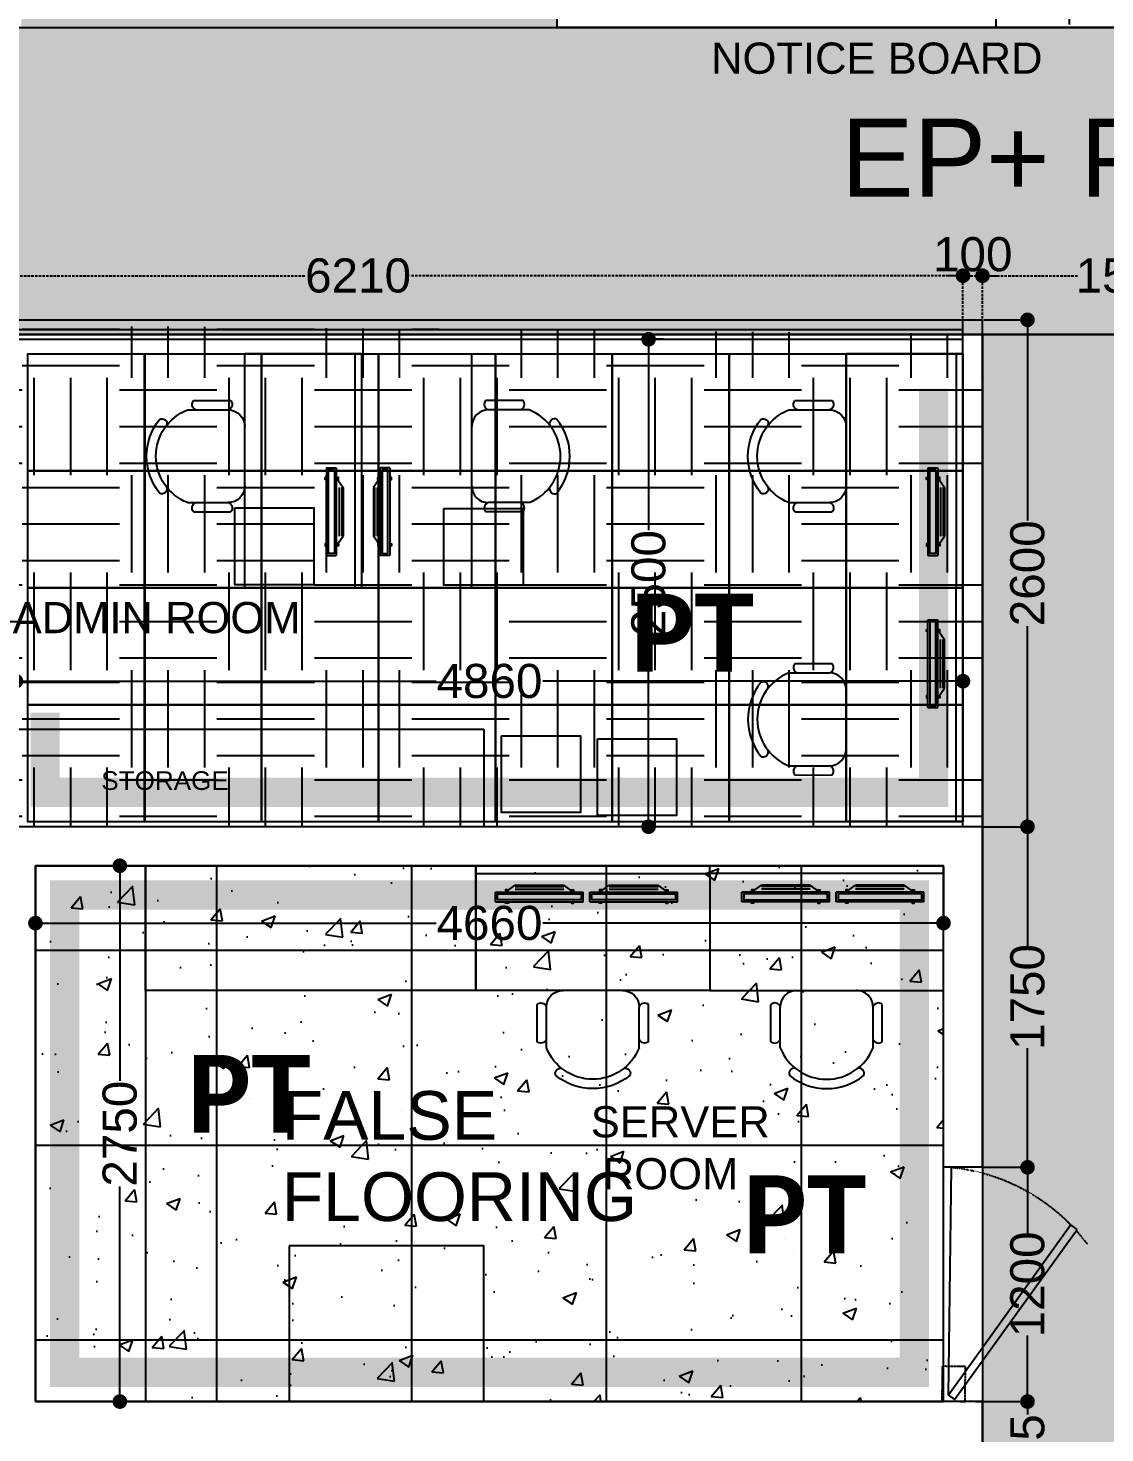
# Model space of a CAD drawing. Header units: millimetres. Extents: x 4688743 to 4806056, y -3017657 to -2960297.
# Drawn here: x 4732031 to 4737558, y -2982477 to -2975267 of the extents above; entities that cross this region are included whole.
import ezdxf

# ---------------------------------------------------------------- set-up
doc = ezdxf.new("R2010")
doc.units = ezdxf.units.MM
doc.header["$MEASUREMENT"] = 0
doc.header["$PDMODE"] = 34
for name, pattern in [('CONTINU', [0]), ('DASHED', [19.05, 12.7, -6.35]), ('DOTE', [2.42, 2, -0.2, 0.02, -0.2]), ('HIDDEN', [0.375, 0.25, -0.125])]:
    doc.linetypes.add(name, pattern=pattern)
for name, color, linetype in [('i floor', 252, 'Continuous'), ('I-CEIL', 11, 'CONTINU'), ('I-CLNG-GRID', 31, 'Continuous'), ('I-DOOR', 1, 'Continuous'), ('I-EQPM', 20, 'Continuous'), ('I-EQPN', 93, 'Continuous'), ('I-FINISHES', 174, 'Continuous'), ('I-FLOOR', 8, 'Continuous'), ('I-FLOOR-TEXT', 2, 'Continuous'), ('I-FURN', 3, 'Continuous'), ('I-FURN-CHAIR', 20, 'Continuous'), ('I-FURN-CHAR', 2, 'Continuous'), ('I-GLAZ', 4, 'Continuous'), ('I-MODULAR FURN', 3, 'Continuous'), ('I-PART', 1, 'Continuous'), ('I-PART-I-DIM', 252, 'Continuous'), ('I-TEXT', 2, 'Continuous'), ('wall', 4, 'Continuous')]:
    doc.layers.add(name, color=color, linetype=linetype)
doc.styles.add('ROMANS', font='arial.ttf', dxfattribs={"height": 175})
doc.linetypes.add('FENCELINE2', pattern='A,6.35,-2.54,[132,ltypeshp.shx,S=2.54,R=0,X=-2.54,Y=0],-2.54,25.4', length=36.83)
doc.dimstyles.new('I-DIM-100', dxfattribs={"dimscale": 100, "dimtxt": 175, "dimasz": 0.75, "dimexe": 0.0625, "dimexo": 0.0625, "dimgap": 0.09, "dimtad": 0, "dimdec": 0, "dimrnd": 5, "dimzin": 0, "dimdsep": 46, "dimtxsty": 'ROMANS', "dimblk": 'DOT', "dimcen": 0.09, "dimclrd": 8, "dimclre": 8, "dimclrt": 2, "dimadec": 0, "dimazin": 0, "dimtfac": 1, "dimtdec": 0, "dimtmove": 2, "dimatfit": 3, "dimfxl": 0, "dimtolj": 1, "dimtzin": 0, "dimarcsym": 0})

# ---------------------------------------------------------------- blocks, each defined once
blk = doc.blocks.new('I-SMON')
at = {"layer": 'I-EQPM'}
for p, q in [((266.7, 10.9), (-183.3, 10.9)), ((-183.3, 10.9), (-183.3, -39.1)), ((266.7, 10.9), (266.7, -39.1)), ((266.7, -39.1), (-183.3, -39.1)), ((-133.3, -39.1), (-83.3, -74.1)), ((216.7, -39.1), (166.7, -74.1)), ((166.7, -74.1), (-83.3, -74.1))]:
    blk.add_line(p, q, dxfattribs=at)
at = {"layer": 'I-EQPM', "color": 8}
for p, q in [((166.7, -54), (-83.3, -54)), ((166.7, -67.4), (-83.3, -67.4))]:
    blk.add_line(p, q, dxfattribs=at)
blk.add_lwpolyline([(256.7, -29.1), (-173.3, -29.1), (-173.3, 0.9), (256.7, 0.9)], close=True, dxfattribs=at)
at = {"layer": 'I-EQPM'}
for points in [[(-123.3, 10.9), (-123.3, 18.4), (-133.3, 18.4), (-133.3, 10.9)], [(206.7, 10.9), (206.7, 18.4), (216.7, 18.4), (216.7, 10.9)], [(-123.3, -46.1), (-123.3, -50.4), (-133.3, -50.4), (-133.3, -39.1)], [(206.7, -46.1), (206.7, -50.4), (216.7, -50.4), (216.7, -39.1)]]:
    blk.add_lwpolyline(points, dxfattribs=at)
blk = doc.blocks.new('I-CHAR')
at = {"layer": 'I-FURN-CHAR', "color": 0}
for p, q in [((30.3, 351.6), (-97.7, 479.5)), ((-438.2, 234.5), (-234.5, 438.2)), ((19.2, 299), (-120, 438.2)), ((-351.6, -30.3), (-479.5, 97.7)), ((-299, -19.2), (-438.2, 120))]:
    blk.add_line(p, q, dxfattribs=at)
for centre, radius, start, end in [((-95.3, 451), 28.6, 94.80348, 202.85849), ((-177.3, 380.9), 81, 45, 135), ((1.7, 354), 28.6, 247.14151, 355.19652), ((-203, 203), 242, 246.63139, 23.36861), ((-380.9, 177.3), 81, 135, 225), ((-203, 203), 287, 276.456, 353.544), ((59.3, 164.7), 23.7, 13.6623, 155.9702), ((-451, 95.3), 28.6, 67.14151, 175.19652), ((-354, -1.7), 28.6, 274.80348, 22.85849), ((-164.7, -59.3), 23.7, 114.0298, 256.3377)]:
    blk.add_arc(centre, radius, start, end, dxfattribs=at)
blk = doc.blocks.new('1200X750MM')
at = {"color": 177}
for p, q in [((4894824.7, -2990642.5), (4894824.7, -2990682.5)), ((4896024.7, -2990642.5), (4896024.7, -2990682.5))]:
    blk.add_line(p, q, dxfattribs=at)
at = {"layer": 'I-FURN'}
for p, q in [((4894824.7, -2990042.5), (4896024.7, -2990042.5)), ((4894824.7, -2990642.5), (4894824.7, -2990042.5)), ((4896024.7, -2990042.5), (4896024.7, -2990642.5)), ((4896024.7, -2990642.5), (4894824.7, -2990642.5))]:
    blk.add_line(p, q, dxfattribs=at)
at = {"layer": 'I-FURN', "color": 177}
for p, q in [((4896024.7, -2990642.5), (4894824.7, -2990642.5)), ((4896024.7, -2990682.5), (4894824.7, -2990682.5))]:
    blk.add_line(p, q, dxfattribs=at)
at = {"layer": 'I-EQPN'}
for p in [(4895173.2, -2990508.3, 0), (4895656.8, -2990508.3, 0)]:
    blk.add_blockref('I-SMON', p, dxfattribs=at)
at = {"layer": 'I-FURN-CHAIR', "extrusion": (0, 0, -1), "xscale": 1.058823529411668, "yscale": 1.058823529411668, "zscale": -1.058823529411765, "rotation": 135.0000000000092}
blk.add_blockref('I-CHAR', (-4895424.7, -2989538.8), dxfattribs=at)
blk = doc.blocks.new('A$Cd413c345')
at = {"layer": 'I-FURN', "color": 6}
for p, q in [((0, 1200), (0, 0)), ((0, 1200), (599.9, 1200)), ((35, 1200), (35, 0)), ((599.9, 0), (599.9, 1200)), ((0, 0), (599.9, 0)), ((599.9, 0), (0, 0)), ((0, 0), (599.9, 0))]:
    blk.add_line(p, q, dxfattribs=at)
at = {"layer": 'I-EQPN', "xscale": -1, "rotation": 270}
blk.add_blockref('I-SMON', (169.1, 348.5, 0), dxfattribs=at)
at = {"layer": 'I-FURN-CHAIR', "extrusion": (0, 0, -1), "xscale": -1.058823529411668, "yscale": 1.058823529411668, "zscale": -1.058823529411668, "rotation": 314.9999999999908}
blk.add_blockref('I-CHAR', (-1103.6, 675), dxfattribs=at)
blk = doc.blocks.new('*U85')
at = {"layer": 'I-CLNG-GRID'}
blk.add_lwpolyline([(-300, 300), (300, 300), (300, -300), (-300, -300), (-300, 300)], dxfattribs=at)
blk = doc.blocks.new('*U86')
at = {"layer": 'I-CLNG-GRID', "color": 0, "linetype": 'ByBlock', "lineweight": -2}
for p in [(0, 1801.3), (600, 1801.3), (1200, 1801.3), (1799.9, 1801.3), (2399.9, 1801.3), (2999.9, 1801.3), (3599.9, 1801.3), (4199.8, 1801.3), (0, 1200.9), (600, 1200.9), (1200, 1200.9), (1799.9, 1200.9), (2399.9, 1200.9), (2999.9, 1200.9), (3599.9, 1200.9), (4199.8, 1200.9), (0, 600.4), (600, 600.4), (1200, 600.4), (1799.9, 600.4), (2399.9, 600.4), (2999.9, 600.4), (3599.9, 600.4), (4199.8, 600.4), (0, 0), (600, 0), (1200, 0), (1799.9, 0), (2399.9, 0), (2999.9, 0), (3599.9, 0), (4199.8, 0)]:
    blk.add_blockref('*U85', p, dxfattribs=at)
blk = doc.blocks.new('_Dot')
at = {"color": 0, "linetype": 'Continuous', "lineweight": -2}
blk.add_line((-0.5, 0), (-1, 0), dxfattribs=at)
at = {"color": 0, "linetype": 'Continuous', "const_width": 0.5}
blk.add_lwpolyline([(-0.25, 0, 1), (0.25, 0, 1)], format="xyb", close=True, dxfattribs=at)
blk = doc.blocks.new('*D188')
at = {"layer": 'Defpoints', "color": 0}
for p in [(4736829.5, -2976538.1), (4730620.3, -2976764.6, 0), (4736829.5, -2976764.6, 0)]:
    blk.add_point(p, dxfattribs=at)
at = {"layer": 'I-PART-I-DIM', "color": 8, "linetype": 'DASHED', "lineweight": -2}
for p, q in [((4730620.3, -2976758.4), (4730620.3, -2976531.8)), ((4730695.3, -2976538.1), (4733454.4, -2976538.1)), ((4736754.5, -2976538.1), (4733995.4, -2976538.1)), ((4736829.5, -2976758.4), (4736829.5, -2976531.8))]:
    blk.add_line(p, q, dxfattribs=at)
at = {"layer": 'I-PART-I-DIM', "color": 8, "lineweight": -2, "xscale": 75, "yscale": 75, "zscale": 75, "rotation": 180}
blk.add_blockref('_Dot', (4730620.3, -2976538.1), dxfattribs=at)
at = {"layer": 'I-PART-I-DIM', "color": 8, "lineweight": -2, "xscale": 75, "yscale": 75, "zscale": 75}
blk.add_blockref('_Dot', (4736829.5, -2976538.1), dxfattribs=at)
at = {"layer": 'I-PART-I-DIM', "color": 2, "insert": (4733724.9, -2976538.1), "char_height": 175, "attachment_point": 5, "style": 'ROMANS'}
blk.add_mtext('\\A1;6210', dxfattribs=at)
blk = doc.blocks.new('*D189')
at = {"layer": 'Defpoints', "color": 0}
for p in [(4736929.5, -2976538.1), (4736829.5, -2976764.6, 0), (4736929.5, -2976764.6, 0)]:
    blk.add_point(p, dxfattribs=at)
at = {"layer": 'I-PART-I-DIM', "color": 8, "linetype": 'DASHED', "lineweight": -2}
for p, q in [((4736754.5, -2976538.1), (4736679.5, -2976538.1)), ((4736829.5, -2976758.4), (4736829.5, -2976531.8)), ((4736829.5, -2976538.1), (4736929.5, -2976538.1)), ((4736929.5, -2976758.4), (4736929.5, -2976531.8)), ((4737004.5, -2976538.1), (4737079.5, -2976538.1))]:
    blk.add_line(p, q, dxfattribs=at)
at = {"layer": 'I-PART-I-DIM', "color": 8, "lineweight": -2, "xscale": 75, "yscale": 75, "zscale": 75}
blk.add_blockref('_Dot', (4736829.5, -2976538.1), dxfattribs=at)
at = {"layer": 'I-PART-I-DIM', "color": 8, "lineweight": -2, "xscale": 75, "yscale": 75, "zscale": 75, "rotation": 180}
blk.add_blockref('_Dot', (4736929.5, -2976538.1), dxfattribs=at)
at = {"layer": 'I-PART-I-DIM', "color": 2, "insert": (4736879.5, -2976429), "char_height": 175, "attachment_point": 5, "style": 'ROMANS'}
blk.add_mtext('\\A1;100', dxfattribs=at)
blk = doc.blocks.new('*D190')
at = {"layer": 'Defpoints', "color": 0}
for p in [(4738429.5, -2976538.1), (4736929.5, -2976764.6, 0), (4738429.5, -2976764.6)]:
    blk.add_point(p, dxfattribs=at)
at = {"layer": 'I-PART-I-DIM', "color": 8, "linetype": 'DASHED', "lineweight": -2}
for p, q in [((4736929.5, -2976758.4), (4736929.5, -2976531.8)), ((4737004.5, -2976538.1), (4737417.7, -2976538.1)), ((4738354.5, -2976538.1), (4737941.3, -2976538.1)), ((4738429.5, -2976758.4), (4738429.5, -2976531.8))]:
    blk.add_line(p, q, dxfattribs=at)
at = {"layer": 'I-PART-I-DIM', "color": 8, "lineweight": -2, "xscale": 75, "yscale": 75, "zscale": 75, "rotation": 180}
blk.add_blockref('_Dot', (4736929.5, -2976538.1), dxfattribs=at)
at = {"layer": 'I-PART-I-DIM', "color": 8, "lineweight": -2, "xscale": 75, "yscale": 75, "zscale": 75}
blk.add_blockref('_Dot', (4738429.5, -2976538.1), dxfattribs=at)
at = {"layer": 'I-PART-I-DIM', "color": 2, "insert": (4737679.5, -2976538.1), "char_height": 175, "attachment_point": 5, "style": 'ROMANS'}
blk.add_mtext('\\A1;1500', dxfattribs=at)
blk = doc.blocks.new('D-1000')
blk.add_line((25.7, 27.5), (999.7, 27.5))
blk.add_lwpolyline([(741.7, 567.8), (760, 541.6), (25.7, 27.5), (7.4, 53.6)], close=True)
at = {"color": 8, "linetype": 'HIDDEN', "ltscale": 0.1}
blk.add_lwpolyline([(0, 99.2), (148.8, 99.2), (148.8, 0), (0, 0)], close=True, dxfattribs=at)
at = {"color": 8, "linetype": 'HIDDEN', "ltscale": 0.4}
for start, end in [(47.29006, 52.40456), (4.94602, 45.03738)]:
    blk.add_arc((175.2, -43.9), 827.5, start, end, dxfattribs=at)
blk = doc.blocks.new('*D215')
at = {"layer": 'Defpoints', "color": 0}
for p in [(4732069, -2979566.1, 0), (4732502.2, -2979566.1), (4732069, -2982316, 0)]:
    blk.add_point(p, dxfattribs=at)
at = {"layer": 'I-PART-I-DIM', "color": 8, "lineweight": -2}
for p, q in [((4732075.3, -2979566.1), (4732508.5, -2979566.1)), ((4732502.2, -2979641.1), (4732502.2, -2980669.5)), ((4732502.2, -2982241), (4732502.2, -2981212.5)), ((4732075.3, -2982316), (4732508.5, -2982316))]:
    blk.add_line(p, q, dxfattribs=at)
at = {"layer": 'I-PART-I-DIM', "color": 8, "lineweight": -2, "xscale": 75, "yscale": 75, "zscale": 75}
for p, rotation in [((4732502.2, -2979566.1), 90), ((4732502.2, -2982316), 270)]:
    blk.add_blockref('_Dot', p, dxfattribs=dict(at, rotation=rotation))
at = {"layer": 'I-PART-I-DIM', "color": 2, "insert": (4732502.2, -2980941), "char_height": 175, "attachment_point": 5, "rotation": 90, "style": 'ROMANS'}
blk.add_mtext('\\A1;2750', dxfattribs=at)
blk = doc.blocks.new('*D223')
at = {"layer": 'Defpoints', "color": 0}
for p in [(4736929.5, -2981113.7, 0), (4737160.6, -2981113.7), (4736929.5, -2982316, 0)]:
    blk.add_point(p, dxfattribs=at)
at = {"layer": 'I-PART-I-DIM', "color": 8, "lineweight": -2}
for p, q in [((4736935.8, -2981113.7), (4737166.8, -2981113.7)), ((4737160.6, -2981188.7), (4737160.6, -2981453.1)), ((4737160.6, -2982241), (4737160.6, -2981976.6)), ((4736935.8, -2982316), (4737166.8, -2982316))]:
    blk.add_line(p, q, dxfattribs=at)
at = {"layer": 'I-PART-I-DIM', "color": 8, "lineweight": -2, "xscale": 75, "yscale": 75, "zscale": 75}
for p, rotation in [((4737160.6, -2981113.7), 90), ((4737160.6, -2982316), 270)]:
    blk.add_blockref('_Dot', p, dxfattribs=dict(at, rotation=rotation))
at = {"layer": 'I-PART-I-DIM', "color": 2, "insert": (4737160.6, -2981714.8), "char_height": 175, "attachment_point": 5, "rotation": 90, "style": 'ROMANS'}
blk.add_mtext('\\A1;1200', dxfattribs=at)
blk = doc.blocks.new('*D224')
at = {"layer": 'Defpoints', "color": 0}
for p in [(4736929.5, -2979366, 0), (4737160.6, -2979366), (4736929.5, -2981113.7, 0)]:
    blk.add_point(p, dxfattribs=at)
at = {"layer": 'I-PART-I-DIM', "color": 8, "lineweight": -2}
for p, q in [((4736935.8, -2979366), (4737166.8, -2979366)), ((4737160.6, -2979441), (4737160.6, -2979978.1)), ((4737160.6, -2981038.7), (4737160.6, -2980501.6)), ((4736935.8, -2981113.7), (4737166.8, -2981113.7))]:
    blk.add_line(p, q, dxfattribs=at)
at = {"layer": 'I-PART-I-DIM', "color": 8, "lineweight": -2, "xscale": 75, "yscale": 75, "zscale": 75}
for p, rotation in [((4737160.6, -2979366), 90), ((4737160.6, -2981113.7), 270)]:
    blk.add_blockref('_Dot', p, dxfattribs=dict(at, rotation=rotation))
at = {"layer": 'I-PART-I-DIM', "color": 2, "insert": (4737160.6, -2980239.8), "char_height": 175, "attachment_point": 5, "rotation": 90, "style": 'ROMANS'}
blk.add_mtext('\\A1;1750', dxfattribs=at)
blk = doc.blocks.new('*D225')
at = {"layer": 'Defpoints', "color": 0}
for p in [(4736929.5, -2976764.6, 0), (4737160.6, -2976764.6), (4736929.5, -2979366, 0)]:
    blk.add_point(p, dxfattribs=at)
at = {"layer": 'I-PART-I-DIM', "color": 8, "lineweight": -2}
for p, q in [((4736935.8, -2976764.6), (4737166.8, -2976764.6)), ((4737160.6, -2976839.6), (4737160.6, -2977793.8)), ((4737160.6, -2979291), (4737160.6, -2978336.8)), ((4736935.8, -2979366), (4737166.8, -2979366))]:
    blk.add_line(p, q, dxfattribs=at)
at = {"layer": 'I-PART-I-DIM', "color": 8, "lineweight": -2, "xscale": 75, "yscale": 75, "zscale": 75}
for p, rotation in [((4737160.6, -2976764.6), 90), ((4737160.6, -2979366), 270)]:
    blk.add_blockref('_Dot', p, dxfattribs=dict(at, rotation=rotation))
at = {"layer": 'I-PART-I-DIM', "color": 2, "insert": (4737160.6, -2978065.3), "char_height": 175, "attachment_point": 5, "rotation": 90, "style": 'ROMANS'}
blk.add_mtext('\\A1;2600', dxfattribs=at)
blk = doc.blocks.new('*D228')
at = {"layer": 'Defpoints', "color": 0}
for p in [(4735215.9, -2976864.6), (4735297.6, -2976864.6, 0), (4735270.4, -2979366, 0)]:
    blk.add_point(p, dxfattribs=at)
at = {"layer": 'I-PART-I-DIM', "color": 8, "lineweight": -2}
for p, q in [((4735291.4, -2976864.6), (4735209.7, -2976864.6)), ((4735215.9, -2976939.6), (4735215.9, -2977843.8)), ((4735215.9, -2979291), (4735215.9, -2978386.8)), ((4735264.1, -2979366), (4735209.7, -2979366))]:
    blk.add_line(p, q, dxfattribs=at)
at = {"layer": 'I-PART-I-DIM', "color": 8, "lineweight": -2, "xscale": 75, "yscale": 75, "zscale": 75}
for p, rotation in [((4735215.9, -2976864.6), 90), ((4735215.9, -2979366), 270)]:
    blk.add_blockref('_Dot', p, dxfattribs=dict(at, rotation=rotation))
at = {"layer": 'I-PART-I-DIM', "color": 2, "insert": (4735215.9, -2978115.3), "char_height": 175, "attachment_point": 5, "rotation": 90, "style": 'ROMANS'}
blk.add_mtext('\\A1;2500', dxfattribs=at)
blk = doc.blocks.new('*D230')
at = {"layer": 'Defpoints', "color": 0}
for p in [(4736829.5, -2978619.1), (4731969, -2979366, 0), (4736829.5, -2979366, 0)]:
    blk.add_point(p, dxfattribs=at)
at = {"layer": 'I-PART-I-DIM', "color": 8, "lineweight": -2}
for p, q in [((4731969, -2979359.8), (4731969, -2978612.8)), ((4732044, -2978619.1), (4734125.7, -2978619.1)), ((4736754.5, -2978619.1), (4734672.8, -2978619.1)), ((4736829.5, -2979359.8), (4736829.5, -2978612.8))]:
    blk.add_line(p, q, dxfattribs=at)
at = {"layer": 'I-PART-I-DIM', "color": 8, "lineweight": -2, "xscale": 75, "yscale": 75, "zscale": 75, "rotation": 180}
blk.add_blockref('_Dot', (4731969, -2978619.1), dxfattribs=at)
at = {"layer": 'I-PART-I-DIM', "color": 8, "lineweight": -2, "xscale": 75, "yscale": 75, "zscale": 75}
blk.add_blockref('_Dot', (4736829.5, -2978619.1), dxfattribs=at)
at = {"layer": 'I-PART-I-DIM', "color": 2, "insert": (4734399.2, -2978619.1), "char_height": 175, "attachment_point": 5, "style": 'ROMANS'}
blk.add_mtext('\\A1;4860', dxfattribs=at)
blk = doc.blocks.new('*D231')
at = {"layer": 'Defpoints', "color": 0}
for p in [(4732069, -2979566.1, 0), (4736729.5, -2979566.1, 0), (4736729.5, -2979860.7)]:
    blk.add_point(p, dxfattribs=at)
at = {"layer": 'I-PART-I-DIM', "color": 8, "lineweight": -2}
for p, q in [((4732069, -2979572.3), (4732069, -2979867)), ((4736729.5, -2979572.3), (4736729.5, -2979867)), ((4732144, -2979860.7), (4734125.7, -2979860.7)), ((4736654.5, -2979860.7), (4734672.8, -2979860.7))]:
    blk.add_line(p, q, dxfattribs=at)
at = {"layer": 'I-PART-I-DIM', "color": 8, "lineweight": -2, "xscale": 75, "yscale": 75, "zscale": 75, "rotation": 180}
blk.add_blockref('_Dot', (4732069, -2979860.7), dxfattribs=at)
at = {"layer": 'I-PART-I-DIM', "color": 8, "lineweight": -2, "xscale": 75, "yscale": 75, "zscale": 75}
blk.add_blockref('_Dot', (4736729.5, -2979860.7), dxfattribs=at)
at = {"layer": 'I-PART-I-DIM', "color": 2, "insert": (4734399.2, -2979860.7), "char_height": 175, "attachment_point": 5, "style": 'ROMANS'}
blk.add_mtext('\\A1;4660', dxfattribs=at)
blk = doc.blocks.new('*D268')
at = {"layer": 'Defpoints', "color": 0}
for p in [(4736887, -2982316, 0), (4737160.6, -2982316), (4736887, -2982853.5, 0)]:
    blk.add_point(p, dxfattribs=at)
at = {"layer": 'I-PART-I-DIM', "color": 8, "lineweight": -2}
for p, q in [((4737160.6, -2982241), (4737160.6, -2982166)), ((4736893.3, -2982316), (4737166.8, -2982316)), ((4737160.6, -2982316), (4737160.6, -2982381.8)), ((4737160.6, -2982853.5), (4737160.6, -2982787.7)), ((4736893.3, -2982853.5), (4737166.8, -2982853.5)), ((4737160.6, -2982928.5), (4737160.6, -2983003.5))]:
    blk.add_line(p, q, dxfattribs=at)
at = {"layer": 'I-PART-I-DIM', "color": 8, "lineweight": -2, "xscale": 75, "yscale": 75, "zscale": 75}
for p, rotation in [((4737160.6, -2982316), 270), ((4737160.6, -2982853.5), 90)]:
    blk.add_blockref('_Dot', p, dxfattribs=dict(at, rotation=rotation))
at = {"layer": 'I-PART-I-DIM', "color": 2, "insert": (4737160.6, -2982584.8), "char_height": 175, "attachment_point": 5, "rotation": 90, "style": 'ROMANS'}
blk.add_mtext('\\A1;535', dxfattribs=at)

msp = doc.modelspace()

# ---------------------------------------------------------------- hatches: boundary and pattern name
at = {"layer": 'I-CEIL', "linetype": 'ByBlock'}
h = msp.add_hatch(dxfattribs=at)
h.set_pattern_fill('DASH', color=256, scale=999, angle=180)
edge = h.paths.add_edge_path()
edge.add_line((4694606.8, -2969440.8), (4694606.8, -2970692.9))
edge.add_line((4694606.8, -2970692.9), (4701099.5, -2970692.9))
edge.add_line((4701099.5, -2970692.9), (4701099.5, -2974264.6))
edge.add_line((4701099.5, -2974264.6), (4701746.8, -2974264.6))
edge.add_line((4701746.8, -2974264.6), (4701751.8, -2973664.6))
edge.add_line((4701751.8, -2973664.6), (4702551.8, -2973664.6))
edge.add_line((4702551.8, -2973664.6), (4702546.8, -2977114.6))
edge.add_line((4702546.8, -2977114.6), (4709126.7, -2977123))
edge.add_line((4709126.7, -2977123), (4709126.7, -2981131.3))
edge.add_line((4709126.7, -2981131.3), (4708946.7, -2981131.2))
edge.add_line((4708946.7, -2981131.2), (4708946.7, -2982652.9))
edge.add_line((4708946.7, -2982652.9), (4712081.9, -2982652.9))
edge.add_line((4712081.9, -2982652.9), (4712082, -2980387))
edge.add_line((4712082, -2980387), (4710846.7, -2980387))
edge.add_line((4710846.7, -2980387), (4710846.7, -2978839.6))
edge.add_arc((4712846.7, -2978839.6), 2000, 90, 180, ccw=False)
edge.add_line((4712846.7, -2976839.6), (4727819.3, -2976839.6))
edge.add_line((4727819.3, -2976839.6), (4727819.2, -2978874.6))
edge.add_line((4727819.2, -2978874.6), (4728743.5, -2978866))
edge.add_line((4728743.5, -2978866), (4728743.5, -2976839.6))
edge.add_line((4728743.5, -2976839.6), (4736929.5, -2976839.6))
edge.add_line((4736929.5, -2976839.6), (4736929.5, -2985266.2))
edge.add_line((4736929.5, -2985266.2), (4738429.5, -2985266.4))
edge.add_line((4738429.5, -2985266.4), (4738429.5, -2976841.3))
edge.add_line((4738429.5, -2976841.3), (4752446.8, -2976841.3))
edge.add_line((4752446.8, -2976841.3), (4752446.8, -2975266.8))
edge.add_line((4752446.8, -2975266.8), (4743251.9, -2975266.8))
edge.add_line((4743251.9, -2975266.8), (4743251.7, -2971965))
edge.add_line((4743251.7, -2971965), (4741354.2, -2971965))
edge.add_line((4741354.2, -2971965), (4741354.2, -2971965))
edge.add_line((4741354.2, -2971965), (4741204.2, -2971965))
edge.add_line((4741204.2, -2971965), (4741204.2, -2971965))
edge.add_line((4741204.2, -2971965), (4739604.2, -2971965))
edge.add_line((4739604.2, -2971965), (4739604.2, -2975264.6))
edge.add_line((4739604.2, -2975264.6), (4734746.8, -2975264.6))
edge.add_line((4734746.8, -2975264.6), (4734746.8, -2973965.1))
edge.add_line((4734746.8, -2973965.1), (4734148.6, -2973967.3))
edge.add_line((4734148.6, -2973967.3), (4734148.6, -2972141.5))
edge.add_line((4734148.6, -2972141.5), (4731396.1, -2972187.8))
edge.add_line((4731396.1, -2972187.8), (4731396.1, -2975164.6))
edge.add_line((4731396.1, -2975164.6), (4731996.1, -2975164.6))
edge.add_line((4731996.1, -2975164.6), (4731996.1, -2975264.6))
edge.add_line((4731996.1, -2975264.6), (4706051.8, -2975264.6))
edge.add_arc((4706051.8, -2973264.6), 2000, 180, 270, ccw=False)
edge.add_line((4704051.8, -2973264.6), (4704051.7, -2969440.8))
edge.add_line((4704051.7, -2969440.8), (4694606.8, -2969440.8))
h = msp.add_hatch(dxfattribs=at)
h.set_pattern_fill('AR-CONC', color=152, scale=100, double=1)
h.set_pattern_definition([(50, (0, 0), (717.26018, -62.752135), [75, -825]), (355, (0, 0), (-138.75133, 752.19213), [60, -660]), (100.451444, (59.8, -5.2), (578.50885, 689.43999), [63.74019, -701.14211]), (46.1842, (0, 200), (1067.24133, -165.51928), [112.5, -1237.5]), (96.635635, (88.9, 186.2), (934.66195, 974.1186), [95.61034, -1051.71376]), (351.184164, (0, 200), (934.66195, 974.1186), [90, -990]), (21, (100, 150), (596.90705, -402.61889), [75, -825]), (326, (100, 150), (243.31533, 725.150045), [60, -660]), (71.451445, (149.74, 116.45), (840.22238, 322.53115), [63.74019, -701.14211]), (37.5, (0, 0), (12.159855, 332.893854), [0, -652, 0, -670, 0, -662.5]), (7.5, (0, 0), (263.069537, 394.411712), [0, -382, 0, -637, 0, -252.5]), (327.5, (-223, 0), (533.822436, -22.554872), [0, -250, 0, -780, 0, -1035]), (317.5, (-323, 0), (583.18617, 100.104982), [0, -325, 0, -518, 0, -735])])
h.paths.add_polyline_path([(4732069, -2979566.1), (4736729.5, -2979566.1), (4736729.5, -2982316), (4732069, -2982316)])
at = {"layer": 'I-FLOOR'}
h = msp.add_hatch(dxfattribs=at)
h.set_pattern_fill('ANSI38', color=152, scale=1000)
h.paths.add_polyline_path([(4714305, -2975264.6), (4709511.7, -2975264.6), (4712444.5, -2973666.9), (4714305, -2973666.9)], flags=16)
h.paths.add_polyline_path([(4718581, -2973620.5), (4719355.5, -2973065.3), (4723436.5, -2975264.6), (4718581, -2975264.6)], flags=16)
h.paths.add_polyline_path([(4702401.8, -2965766.1), (4729076.1, -2965766.1), (4729096.1, -2972164.8), (4729096.1, -2972187.8), (4729096.1, -2975264.6), (4752652.4, -2975264.6), (4752649.5, -2976764.6), (4728720.1, -2976764.6), (4728720.1, -2978871), (4727819.3, -2978871), (4727819.3, -2976764.6), (4718351.5, -2976764.6), (4718351.6, -2980386.7), (4712082, -2980386.7), (4712082, -2982649), (4708946.6, -2982648.9), (4708946.9, -2977123), (4702551.8, -2977114.6), (4702551.8, -2970692.9), (4702401.8, -2970692.9)])
h.paths.add_polyline_path([(4736929.5, -2985266.2), (4738429.5, -2985266.2), (4738422.5, -2976767.3), (4736922.5, -2976767.3)])
h.paths.add_polyline_path([(4694606.8, -2970692.9), (4702401.8, -2970692.9), (4702401.8, -2969440.8), (4694606.8, -2969440.8)])
at = {"layer": 'I-FLOOR', "linetype": 'Continuous', "ltscale": 0.25}
h = msp.add_hatch(dxfattribs=at)
h.set_pattern_fill('ANSI33', color=224, scale=3000, angle=45, double=1)
h.paths.add_polyline_path([(4743966.1, -2982684.6), (4747245.5, -2982684.6), (4747245.5, -2976839.6), (4743953.9, -2976839.6)])
edge = h.paths.add_edge_path()
edge.add_line((4736955.1, -2973565), (4736955.1, -2975264.6))
edge.add_line((4736955.1, -2975264.6), (4743251.9, -2975264.6))
edge.add_line((4743251.9, -2975264.6), (4743251.9, -2971965))
edge.add_line((4743251.9, -2971965), (4739604.2, -2971965))
edge.add_line((4739604.2, -2971965), (4739599.2, -2973575.1))
edge.add_line((4739599.2, -2973575.1), (4736950.1, -2973565))
at = {"layer": 'I-FLOOR'}
h = msp.add_hatch(dxfattribs=at)
h.set_pattern_fill('EARTH', color=256, scale=2000)
h.paths.add_polyline_path([(4718351.6, -2980386.7), (4718351.5, -2976839.6), (4727719.3, -2976838.3), (4727719.3, -2978871), (4728820.1, -2978871), (4728820.1, -2976764.6), (4736929.5, -2976836.9), (4736929.5, -2979366), (4731869, -2979366), (4731869, -2985266.1), (4712751.8, -2985265.2), (4712741.2, -2982652.9), (4712082, -2982652.9), (4712082, -2980386.7), (4718451.6, -2980386.4)])
h = msp.add_hatch(dxfattribs=at)
h.set_pattern_fill('ANSI37', color=8, scale=8000, angle=45)
h.paths.add_polyline_path([(4732069, -2982316), (4736729.5, -2982316), (4736729.5, -2979566.1), (4732069, -2979566.1)])

# ---------------------------------------------------------------- linework, layer by layer
at = {"layer": 'i floor'}
msp.add_lwpolyline([(4694606.8, -2970692.9), (4694606.8, -2965766.1), (4729076.1, -2965766.1), (4729096.1, -2972164.8), (4729096.1, -2972187.8), (4729096.1, -2975264.6), (4752652.4, -2975264.6), (4752649.5, -2976839.6), (4718351.5, -2976839.6), (4718351.6, -2980386.7), (4712082, -2980386.7), (4712082, -2982649), (4708946.6, -2982648.9), (4708946.9, -2977123), (4702551.8, -2977114.6), (4702551.8, -2970692.9), (4694606.8, -2970692.9), (4694606.8, -2965766.1)], dxfattribs=at)
msp.add_lwpolyline([(4736929.5, -2985266.2), (4738429.5, -2985266.2), (4738429.5, -2976841.3), (4736929.5, -2976841.3)], close=True, dxfattribs=at)
at = {"layer": 'i floor', "elevation": 0}
msp.add_lwpolyline([(4732069, -2982316), (4736729.5, -2982316), (4736729.5, -2979566.1), (4732069, -2979566.1)], close=True, dxfattribs=at)
at = {"layer": 'I-CLNG-GRID'}
msp.add_lwpolyline([(4728743.5, -2976839.6), (4736929.5, -2976839.6), (4736929.5, -2985266.2), (4738429.5, -2985266.4), (4738429.5, -2976841.3), (4752446.8, -2976841.3), (4752446.8, -2975266.8), (4743251.9, -2975266.8), (4743251.7, -2971965), (4741354.2, -2971965), (4741354.2, -2971965), (4741204.2, -2971965), (4741204.2, -2971965), (4739604.2, -2971965), (4739604.2, -2975264.6), (4734746.8, -2975264.6), (4734746.8, -2973965.1), (4734148.6, -2973967.3), (4734148.6, -2972141.5), (4731396.1, -2972187.8)], dxfattribs=at)
at = {"layer": 'I-FINISHES', "color": 130, "linetype": 'DOTE', "ltscale": 250, "const_width": 150, "elevation": 0}
msp.add_lwpolyline([(4734792, -2975602), (4739641.9, -2975575.2)], dxfattribs=at)
at = {"layer": 'I-FINISHES', "color": 80, "linetype": 'FENCELINE2', "ltscale": 50, "const_width": 150}
msp.add_lwpolyline([(4736679.5, -2977118.6), (4736679.5, -2979189.6), (4732119, -2979189.6), (4732119, -2978780.8)], dxfattribs=at)
msp.add_lwpolyline([(4736579.5, -2982166), (4732219, -2982166), (4732219, -2979716.1), (4736579.5, -2979716.1)], close=True, dxfattribs=at)
at = {"layer": 'I-FURN'}
for p, q in [((4731969, -2978866, 0), (4734371, -2978866, 0)), ((4734371, -2978866, 0), (4734371, -2979366, 0)), ((4732634, -2979566.1, 0), (4732634, -2982316, 0))]:
    msp.add_line(p, q, dxfattribs=at)
for points in [[(4734460.5, -2978899.5), (4734866.5, -2978899.5), (4734866.5, -2979293.5), (4734460.5, -2979293.5)], [(4734953, -2978915), (4735359, -2978915), (4735359, -2979309), (4734953, -2979309)]]:
    msp.add_lwpolyline(points, close=True, dxfattribs=at)
at = {"layer": 'I-FURN', "elevation": 0}
for points in [[(4734329.5, -2980206.1), (4732634, -2980206.1), (4732634, -2979566.1), (4734329.5, -2979566.1)], [(4733370.9, -2981516), (4733370.9, -2982316), (4734370.9, -2982316), (4734370.9, -2981516)]]:
    msp.add_lwpolyline(points, close=True, dxfattribs=at)
at = {"layer": 'I-GLAZ'}
for p, q in [((4730620.3, -2976764.6, 0), (4736829.5, -2976764.6, 0)), ((4730620.3, -2976814.6, 0), (4736829.5, -2976814.6, 0)), ((4730620.3, -2976864.6, 0), (4736829.5, -2976864.6, 0))]:
    msp.add_line(p, q, dxfattribs=at)
at = {"layer": 'I-MODULAR FURN'}
for points in [[(4733092.5, -2977730), (4733498.5, -2977730), (4733498.5, -2978124), (4733092.5, -2978124)], [(4734165.5, -2977732), (4734571.5, -2977732), (4734571.5, -2978126), (4734165.5, -2978126)]]:
    msp.add_lwpolyline(points, close=True, dxfattribs=at)
at = {"layer": 'I-PART'}
for p, q in [((4736829.5, -2979366, 0), (4736829.5, -2976764.6, 0)), ((4736829.5, -2976764.6, 0), (4736929.5, -2976764.6, 0)), ((4736929.5, -2979366, 0), (4736929.5, -2976764.6, 0))]:
    msp.add_line(p, q, dxfattribs=at)
at = {"layer": 'wall'}
for p, q in [((4736929.5, -2979366, 0), (4731869, -2979366, 0)), ((4736929.5, -2981113.7, 0), (4736929.5, -2979366, 0)), ((4732069, -2982316, 0), (4732069, -2979566.1, 0)), ((4732069, -2979566.1, 0), (4736729.5, -2979566.1, 0)), ((4736729.5, -2981113.7, 0), (4736729.5, -2979566.1, 0)), ((4736929.5, -2981113.7, 0), (4736729.5, -2981113.7, 0)), ((4736929.5, -2982316, 0), (4732069, -2982316, 0)), ((4736929.5, -2982853.5), (4736929.5, -2982316))]:
    msp.add_line(p, q, dxfattribs=at)

# ---------------------------------------------------------------- block references
at = {"layer": 'I-CLNG-GRID', "rotation": 180}
msp.add_blockref('*U86', (4736529.5, -2977239.6), dxfattribs=at)
at = {"layer": 'I-DOOR', "linetype": 'ByBlock', "xscale": -1.200722065898366, "yscale": 1.200722065898366, "zscale": 1.200722065898366, "rotation": 269.2288413143534}
msp.add_blockref('D-1000', (4736720.9, -2982313.5, 0), dxfattribs=at)
at = {"layer": 'I-FURN', "rotation": 180}
msp.add_blockref('1200X750MM', (9630354.2, -5970248.5, 0), dxfattribs=at)
at = {"layer": 'I-FURN', "xscale": -1, "rotation": 180}
msp.add_blockref('1200X750MM', (-159295.2, -5970248.5, 0), dxfattribs=at)
at = {"layer": 'I-MODULAR FURN', "extrusion": (0, 0, -1), "xscale": 1.058823529411668, "yscale": 1.058823529411668, "zscale": -1.058823529411765, "rotation": 228.7971714851519}
msp.add_blockref('I-CHAR', (-4732604, -2974889.6), dxfattribs=at)
at = {"layer": 'I-MODULAR FURN', "xscale": -1}
for p in [(4733743.3, -2978139.6), (4736829.5, -2978139.6, 0)]:
    msp.add_blockref('A$Cd413c345', p, dxfattribs=at)
at = {"layer": 'I-MODULAR FURN'}
msp.add_blockref('A$Cd413c345', (4733708.3, -2978139.6), dxfattribs=at)
at = {"layer": 'I-MODULAR FURN', "rotation": 180}
msp.add_blockref('A$Cd413c345', (4736829.5, -2978139.6, 0), dxfattribs=at)

# ---------------------------------------------------------------- texts
at = {"layer": 'I-FINISHES', "color": 130, "linetype": 'DOTE', "ltscale": 250, "insert": (4737173.5, -2975732.1, 0), "char_height": 400, "width": 2301.59, "attachment_point": 2, "style": 'ROMANS'}
msp.add_mtext('EP+ PT', dxfattribs=at)
at = {"layer": 'I-FINISHES', "color": 80, "linetype": 'FENCELINE2', "ltscale": 50, "char_height": 400, "width": 713.708, "attachment_point": 2, "style": 'ROMANS'}
for insert in [(4735439.7, -2978170.3, 0), (4733164.5, -2980536.8, 0), (4736017.4, -2981155.1, 0)]:
    msp.add_mtext('{\\fCorbel|b1|i0|c0|p34;PT}', dxfattribs=dict(at, insert=insert))
at = {"layer": 'I-FLOOR-TEXT', "linetype": 'Continuous', "insert": (4733332.4, -2980722.7), "char_height": 250, "width": 2443.159, "attachment_point": 1, "style": 'ROMANS'}
msp.add_mtext('FALSE FLOORING', dxfattribs=at)
at = {"layer": 'I-TEXT', "style": 'ROMANS'}
for s, insert, char_height, width, attachment_point in [('NOTICE BOARD', (4735536.5, -2975504), 160, 2628.611, 7), ('ADMIN ROOM', (4731952.1, -2978212.6), 160, 2628.611, 1), ('STORAGE', (4732407, -2979178.5), 95.8, 1573.923, 7), ('SERVER\\P ROOM ', (4734919, -2980800.1, 0), 160, 3269.111, 1)]:
    msp.add_mtext(s, dxfattribs=dict(at, insert=insert, char_height=char_height, width=width, attachment_point=attachment_point))

# ---------------------------------------------------------------- dimensions: what is measured, and where the dimension line sits
at = {"layer": 'I-PART-I-DIM'}
for base, p1, p2, picture, middle in [((4736929.5, -2976538.1), (4736829.5, -2976764.6, 0), (4736929.5, -2976764.6, 0), '*D189', (4736879.5, -2976429)), ((4736829.5, -2976538.1), (4730620.3, -2976764.6, 0), (4736829.5, -2976764.6, 0), '*D188', (4733724.9, -2976538.1)), ((4738429.5, -2976538.1), (4736929.5, -2976764.6, 0), (4738429.5, -2976764.6), '*D190', (4737679.5, -2976538.1)), ((4736829.5, -2978619.0734062), (4731969, -2979366.039002, 0.0000876), (4736829.5, -2979366.039002, 0.0000969), '*D230', (4734399.25, -2978619.0734062)), ((4736729.5, -2979860.7228404), (4732069, -2979566.0523855, 0.0000969), (4736729.5, -2979566.0523855, 0.0000969), '*D231', (4734399.25, -2979860.7228404))]:
    dim = msp.add_linear_dim(base=base, p1=p1, p2=p2, dimstyle='I-DIM-100', override={"dimfxl": 100}, dxfattribs=at)
    dim.commit()
    dim.dimension.update_dxf_attribs({"geometry": picture, "text_midpoint": middle})
for base, p1, p2, picture, middle in [((4737160.6, -2976764.6), (4736929.5, -2979366, 0), (4736929.5, -2976764.6, 0), '*D225', (4737160.6, -2978065.3)), ((4735215.9, -2976864.6), (4735270.4, -2979366, 0), (4735297.6, -2976864.6, 0), '*D228', (4735215.9, -2978115.3)), ((4737160.6, -2979366), (4736929.5, -2981113.7, 0), (4736929.5, -2979366, 0), '*D224', (4737160.6, -2980239.8)), ((4732502.2, -2979566.1), (4732069, -2982316, 0), (4732069, -2979566.1, 0), '*D215', (4732502.2, -2980941)), ((4737160.6, -2981113.7), (4736929.5, -2982316, 0), (4736929.5, -2981113.7, 0), '*D223', (4737160.6, -2981714.8)), ((4737160.5986, -2982316.039), (4736887, -2982853.4615, 0.0002), (4736887, -2982316.039, 0.0001), '*D268', (4737160.5986, -2982584.7502))]:
    dim = msp.add_linear_dim(base=base, p1=p1, p2=p2, angle=90, dimstyle='I-DIM-100', override={"dimfxl": 100}, dxfattribs=at)
    dim.commit()
    dim.dimension.update_dxf_attribs({"geometry": picture, "text_midpoint": middle})

doc.saveas('drawing.dxf')
